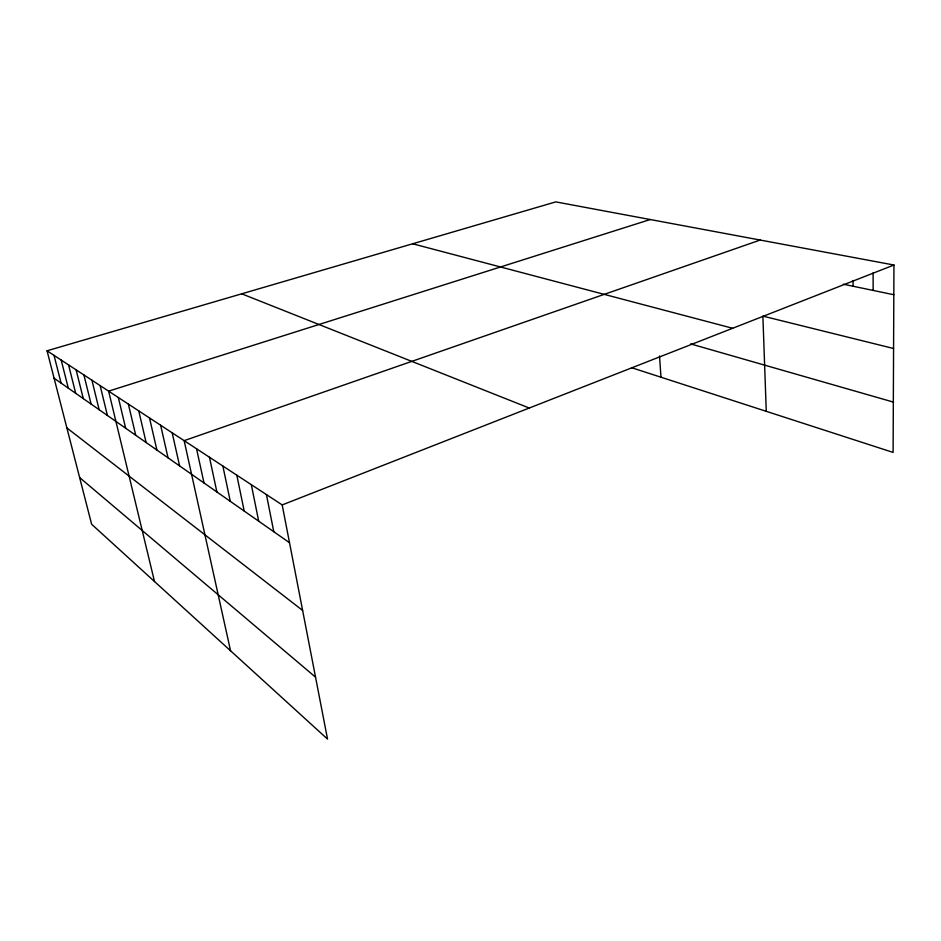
<?xml version="1.0" encoding="UTF-8"?>
<svg xmlns="http://www.w3.org/2000/svg" width="941" height="941" viewBox="0 0 941 941"><rect width="100%" height="100%" fill="white"/><g stroke="black" fill="none" stroke-linecap="round" stroke-linejoin="round"><path stroke-width="1.41" d="M47.05 350.793L282.194 504.917L327.539 739.108L91.63 524.243L47.05 350.793L555.778 201.892L893.95 265.021L893.103 452.421L631.47 367.66M282.194 504.917L893.95 265.021M760.187 240.049L184.142 440.659L230.545 650.76M650.266 219.524L108.627 391.15L154.5 581.503M843.348 284.217L893.821 294.733M893.574 348.499L762.88 316.105L766.268 411.335M412.687 243.778L732.639 328.28M690.635 343.9L893.338 402.078M241.719 293.815L529.254 408.041M54.096 378.223L289.51 542.71M66.87 427.92L302.626 610.45M79.632 477.546L315.541 677.155M54.025 355.369L61.106 383.116M61.189 360.062L68.305 388.151M68.552 364.885L75.703 393.314M76.115 369.848L83.302 398.619M83.902 374.941L91.112 404.077M91.912 380.188L99.146 409.7M100.146 385.598L107.415 415.475M118.331 397.514L125.659 428.226M128.376 404.101L135.716 435.248M138.762 410.899L146.126 442.529M149.513 417.945L156.9 450.045M160.64 425.25L168.039 457.844M172.179 432.813L179.602 465.913M196.563 448.798L203.997 482.956M209.467 457.244L216.889 491.967M222.864 466.03L230.286 501.33M236.803 475.17L244.213 511.057M251.318 484.686L258.704 521.185M266.432 494.59L273.784 531.724M659.535 356.016L660.97 377.223M853.04 280.465L853.087 286.24M873.107 272.843L873.142 290.416"/></g></svg>
